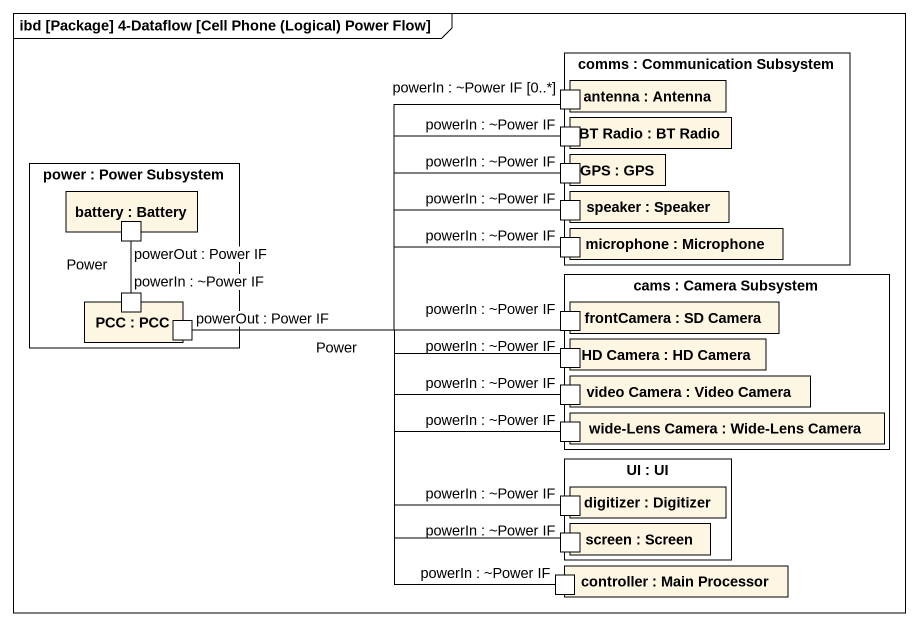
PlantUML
@startuml
mainframe ibd [Package] 4-Dataflow [Cell Phone (Logical) Power Flow]
rectangle "comms : Communication Subsystem" as comms {
  rectangle "BT Radio : BT Radio" as BT_Radio {
    port "powerIn : ~Power IF" as powerIn_Power_IF
  }
  rectangle "antenna : Antenna" as antenna {
    port "powerIn : ~Power IF [0..*]" as powerIn_Power_IF_0
  }
  rectangle "GPS : GPS" as GPS {
    port "powerIn : ~Power IF" as powerIn_Power_IF_2
  }
  rectangle "microphone : Microphone" as microphone {
    port "powerIn : ~Power IF" as powerIn_Power_IF_3
  }
  rectangle "speaker : Speaker" as speaker {
    port "powerIn : ~Power IF" as powerIn_Power_IF_4
  }
}
rectangle "power : Power Subsystem" as power {
  rectangle "battery : Battery" as battery {
    port "powerOut : Power IF" as powerOut_Power_IF
  }
  rectangle "PCC : PCC" as PCC {
    port "powerIn : ~Power IF" as powerIn_Power_IF_5
    port "powerOut : Power IF" as powerOut_Power_IF_2
  }
}
rectangle "cams : Camera Subsystem" as cams {
  rectangle "HD Camera : HD Camera" as HD_Camera {
    port "powerIn : ~Power IF" as powerIn_Power_IF_6
  }
  rectangle "frontCamera : SD Camera" as frontCamera {
    port "powerIn : ~Power IF" as powerIn_Power_IF_7
  }
  rectangle "video Camera : Video Camera" as video_Camera {
    port "powerIn : ~Power IF" as powerIn_Power_IF_8
  }
  rectangle "wide-Lens Camera : Wide-Lens Camera" as wide_Lens_Camera {
    port "powerIn : ~Power IF" as powerIn_Power_IF_9
  }
}
rectangle "UI : UI" as UI {
  rectangle "digitizer : Digitizer" as digitizer {
    port "powerIn : ~Power IF" as powerIn_Power_IF_10
  }
  rectangle "screen : Screen" as screen {
    port "powerIn : ~Power IF" as powerIn_Power_IF_11
  }
}
rectangle "controller : Main Processor" as controller {
  port "powerIn : ~Power IF" as powerIn_Power_IF_12
}
powerOut_Power_IF -- powerIn_Power_IF_5 : Power
powerOut_Power_IF_2 -right- powerIn_Power_IF_0
powerOut_Power_IF_2 -right- powerIn_Power_IF
powerOut_Power_IF_2 -right- powerIn_Power_IF_2
powerOut_Power_IF_2 -right- powerIn_Power_IF_3
powerOut_Power_IF_2 -right- powerIn_Power_IF_4
powerOut_Power_IF_2 -right- powerIn_Power_IF_6
powerOut_Power_IF_2 -right- powerIn_Power_IF_7 : Power
powerOut_Power_IF_2 -right- powerIn_Power_IF_8
powerOut_Power_IF_2 -right- powerIn_Power_IF_9
powerOut_Power_IF_2 -right- powerIn_Power_IF_10
powerOut_Power_IF_2 -right- powerIn_Power_IF_11
powerOut_Power_IF_2 -- powerIn_Power_IF_12
@enduml
